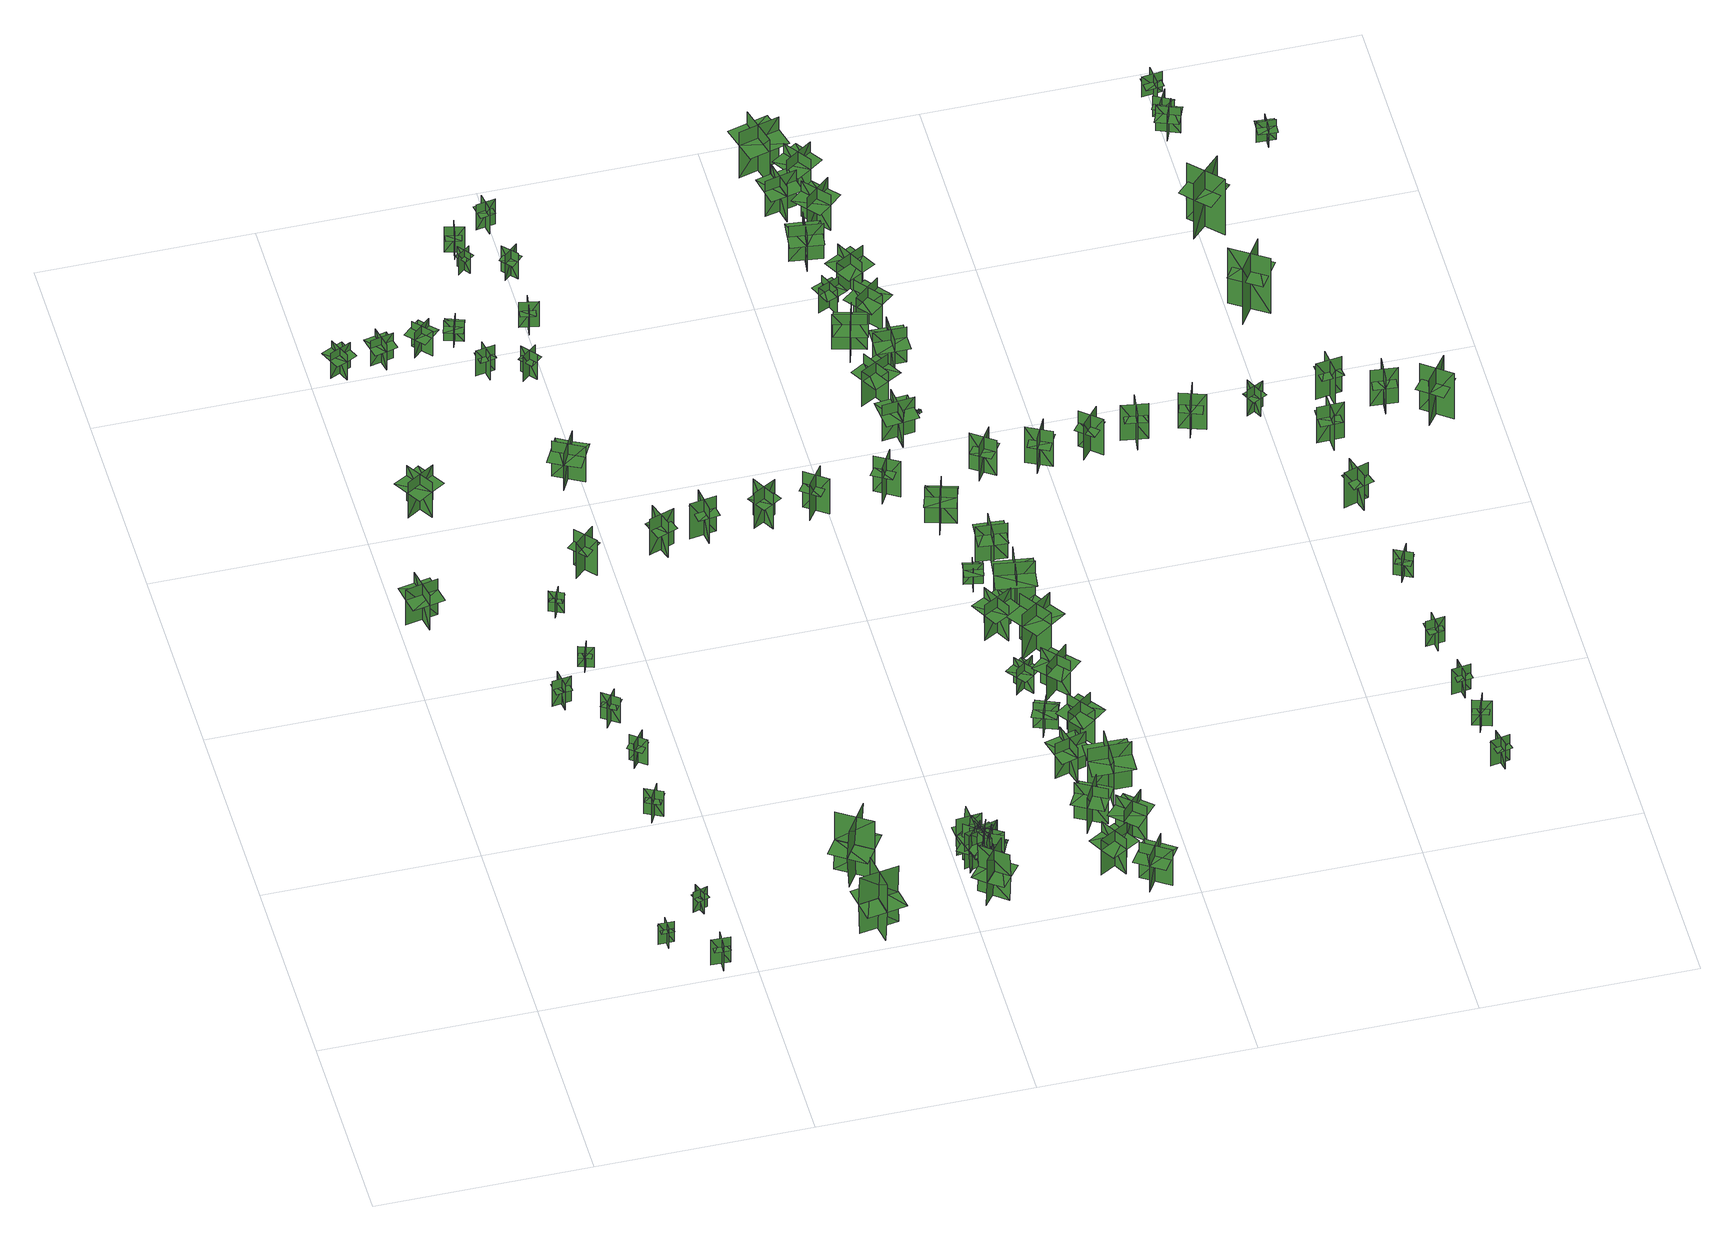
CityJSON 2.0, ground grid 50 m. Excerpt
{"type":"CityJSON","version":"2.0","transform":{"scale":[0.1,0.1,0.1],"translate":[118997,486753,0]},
"CityObjects":{
"tree1":{"type":"SolitaryVegetationObject","geometry":[{"type":"MultiSurface","lod":"1","boundaries":[[[0,1,2]],[[0,2,3]],[[4,5,6]],[[4,6,7]],[[8,9,10]],[[8,10,11]],[[8,11,12]],[[8,12,13]]]}]},
"tree2":{"type":"SolitaryVegetationObject","geometry":[{"type":"MultiSurface","lod":"1","boundaries":[[[14,15,16]],[[14,16,17]],[[18,19,20]],[[18,20,21]],[[22,23,24]],[[22,24,25]],[[22,25,26]],[[22,26,27]]]}]},
"tree3":{"type":"SolitaryVegetationObject","geometry":[{"type":"MultiSurface","lod":"1","boundaries":[[[28,29,30]],[[28,30,31]],[[32,33,34]],[[32,34,35]],[[36,37,38]],[[36,38,39]],[[36,39,40]],[[36,40,41]]]}]},
"tree4":{"type":"SolitaryVegetationObject","geometry":[{"type":"MultiSurface","lod":"1","boundaries":[[[42,43,44]],[[42,44,45]],[[46,47,48]],[[46,48,49]],[[50,51,52]],[[50,52,53]],[[50,53,54]],[[50,54,55]]]}]},
"tree5":{"type":"SolitaryVegetationObject","geometry":[{"type":"MultiSurface","lod":"1","boundaries":[[[56,57,58]],[[56,58,59]],[[60,61,62]],[[60,62,63]],[[64,65,66]],[[64,66,67]],[[64,67,68]],[[64,68,69]]]}]},
"tree6":{"type":"SolitaryVegetationObject","geometry":[{"type":"MultiSurface","lod":"1","boundaries":[[[70,71,72]],[[70,72,73]],[[74,75,76]],[[74,76,77]],[[78,79,80]],[[78,80,81]],[[78,81,82]],[[78,82,83]]]}]},
"tree7":{"type":"SolitaryVegetationObject","geometry":[{"type":"MultiSurface","lod":"1","boundaries":[[[84,85,86]],[[84,86,87]],[[88,89,90]],[[88,90,91]],[[92,93,94]],[[92,94,95]],[[92,95,96]],[[92,96,97]]]}]},
"tree8":{"type":"SolitaryVegetationObject","geometry":[{"type":"MultiSurface","lod":"1","boundaries":[[[98,99,100]],[[98,100,101]],[[102,103,104]],[[102,104,105]],[[106,107,108]],[[106,108,109]],[[106,109,110]],[[106,110,111]]]}]},
"tree9":{"type":"SolitaryVegetationObject","geometry":[{"type":"MultiSurface","lod":"1","boundaries":[[[112,113,114]],[[112,114,115]],[[116,117,118]],[[116,118,119]],[[120,121,122]],[[120,122,123]],[[120,123,124]],[[120,124,125]]]}]},
"tree10":{"type":"SolitaryVegetationObject","geometry":[{"type":"MultiSurface","lod":"1","boundaries":[[[126,127,128]],[[126,128,129]],[[130,131,132]],[[130,132,133]],[[134,135,136]],[[134,136,137]],[[134,137,138]],[[134,138,139]]]}]},
"tree11":{"type":"SolitaryVegetationObject","geometry":[{"type":"MultiSurface","lod":"1","boundaries":[[[140,141,142]],[[140,142,143]],[[144,145,146]],[[144,146,147]],[[148,149,150]],[[148,150,151]],[[148,151,152]],[[148,152,153]]]}]},
"tree12":{"type":"SolitaryVegetationObject","geometry":[{"type":"MultiSurface","lod":"1","boundaries":[[[154,155,156]],[[154,156,157]],[[158,159,160]],[[158,160,161]],[[162,163,164]],[[162,164,165]],[[162,165,166]],[[162,166,167]]]}]},
"tree13":{"type":"SolitaryVegetationObject","geometry":[{"type":"MultiSurface","lod":"1","boundaries":[[[168,169,170]],[[168,170,171]],[[172,173,174]],[[172,174,175]],[[176,177,178]],[[176,178,179]],[[176,179,180]],[[176,180,181]]]}]},
"tree14":{"type":"SolitaryVegetationObject","geometry":[{"type":"MultiSurface","lod":"1","boundaries":[[[182,183,184]],[[182,184,185]],[[186,187,188]],[[186,188,189]],[[190,191,187]],[[190,187,186]],[[192,193,183]],[[192,183,182]],[[182,183,194]],[[182,194,195]],[[182,196,197]],[[182,197,183]]]}]},
"tree15":{"type":"SolitaryVegetationObject","geometry":[{"type":"MultiSurface","lod":"1","boundaries":[[[198,199,200]],[[198,200,201]],[[202,203,204]],[[202,204,205]],[[206,207,208]],[[206,208,209]],[[206,209,210]],[[206,210,211]]]}]},
"tree16":{"type":"SolitaryVegetationObject","geometry":[{"type":"MultiSurface","lod":"1","boundaries":[[[212,213,214]],[[212,214,215]],[[216,217,218]],[[216,218,219]],[[220,221,217]],[[220,217,216]],[[222,223,213]],[[222,213,212]],[[212,213,224]],[[212,224,225]],[[212,226,227]],[[212,227,213]]]}]},
"tree17":{"type":"SolitaryVegetationObject","geometry":[{"type":"MultiSurface","lod":"1","boundaries":[[[228,229,230]],[[228,230,231]],[[232,233,234]],[[232,234,235]],[[236,237,238]],[[236,238,239]],[[236,239,240]],[[236,240,241]]]}]},
"tree18":{"type":"SolitaryVegetationObject","geometry":[{"type":"MultiSurface","lod":"1","boundaries":[[[242,243,244]],[[242,244,245]],[[246,247,248]],[[246,248,249]],[[250,251,252]],[[250,252,253]],[[250,253,254]],[[250,254,255]]]}]},
"tree19":{"type":"SolitaryVegetationObject","geometry":[{"type":"MultiSurface","lod":"1","boundaries":[[[256,257,258]],[[256,258,259]],[[260,261,262]],[[260,262,263]],[[264,265,266]],[[264,266,267]],[[264,267,268]],[[264,268,269]]]}]},
"tree20":{"type":"SolitaryVegetationObject","geometry":[{"type":"MultiSurface","lod":"1","boundaries":[[[270,271,272]],[[270,272,273]],[[274,275,276]],[[274,276,277]],[[278,279,280]],[[278,280,281]],[[278,281,282]],[[278,282,283]]]}]},
"tree21":{"type":"SolitaryVegetationObject","geometry":[{"type":"MultiSurface","lod":"1","boundaries":[[[284,285,286]],[[284,286,287]],[[288,289,290]],[[288,290,291]],[[292,293,294]],[[292,294,295]],[[292,295,296]],[[292,296,297]]]}]},
"tree22":{"type":"SolitaryVegetationObject","geometry":[{"type":"MultiSurface","lod":"1","boundaries":[[[298,299,300]],[[298,300,301]],[[302,303,304]],[[302,304,305]],[[306,307,308]],[[306,308,309]],[[306,309,310]],[[306,310,311]]]}]},
"tree23":{"type":"SolitaryVegetationObject","geometry":[{"type":"MultiSurface","lod":"1","boundaries":[[[312,313,314]],[[312,314,315]],[[316,317,318]],[[316,318,319]],[[320,321,317]],[[320,317,316]],[[322,323,313]],[[322,313,312]],[[312,313,324]],[[312,324,325]],[[312,326,327]],[[312,327,313]]]}]},
"tree24":{"type":"SolitaryVegetationObject","geometry":[{"type":"MultiSurface","lod":"1","boundaries":[[[328,329,330]],[[328,330,331]],[[332,333,334]],[[332,334,335]],[[336,337,338]],[[336,338,339]],[[336,339,340]],[[336,340,341]]]}]},
"tree25":{"type":"SolitaryVegetationObject","geometry":[{"type":"MultiSurface","lod":"1","boundaries":[[[342,343,344]],[[342,344,345]],[[346,347,348]],[[346,348,349]],[[350,351,347]],[[350,347,346]],[[352,353,343]],[[352,343,342]],[[342,343,354]],[[342,354,355]],[[342,356,357]],[[342,357,343]]]}]},
"tree26":{"type":"SolitaryVegetationObject","geometry":[{"type":"MultiSurface","lod":"1","boundaries":[[[358,359,360]],[[358,360,361]],[[362,363,364]],[[362,364,365]],[[366,367,368]],[[366,368,369]],[[366,369,370]],[[366,370,371]]]}]},
"tree27":{"type":"SolitaryVegetationObject","geometry":[{"type":"MultiSurface","lod":"1","boundaries":[[[372,373,374]],[[372,374,375]],[[376,377,378]],[[376,378,379]],[[380,381,377]],[[380,377,376]],[[382,383,373]],[[382,373,372]],[[372,373,384]],[[372,384,385]],[[372,386,387]],[[372,387,373]]]}]},
"tree28":{"type":"SolitaryVegetationObject","geometry":[{"type":"MultiSurface","lod":"1","boundaries":[[[388,389,390]],[[388,390,391]],[[392,393,394]],[[392,394,395]],[[396,397,393]],[[396,393,392]],[[398,399,389]],[[398,389,388]],[[388,389,400]],[[388,400,401]],[[388,402,403]],[[388,403,389]]]}]},
"tree29":{"type":"SolitaryVegetationObject","geometry":[{"type":"MultiSurface","lod":"1","boundaries":[[[404,405,406]],[[404,406,407]],[[408,409,410]],[[408,410,411]],[[412,413,414]],[[412,414,415]],[[412,413,416]],[[412,416,417]]]}]},
"tree30":{"type":"SolitaryVegetationObject","geometry":[{"type":"MultiSurface","lod":"1","boundaries":[[[418,419,420]],[[418,420,421]],[[422,423,424]],[[422,424,425]],[[426,427,423]],[[426,423,422]],[[428,429,419]],[[428,419,418]],[[418,419,430]],[[418,430,431]],[[418,432,433]],[[418,433,419]]]}]},
"tree31":{"type":"SolitaryVegetationObject","geometry":[{"type":"MultiSurface","lod":"1","boundaries":[[[434,435,436]],[[434,436,437]],[[438,439,440]],[[438,440,441]],[[442,443,444]],[[442,444,445]],[[442,445,446]],[[442,446,447]]]}]},
"tree32":{"type":"SolitaryVegetationObject","geometry":[{"type":"MultiSurface","lod":"1","boundaries":[[[448,449,450]],[[448,450,451]],[[452,453,454]],[[452,454,455]],[[456,457,453]],[[456,453,452]],[[458,459,449]],[[458,449,448]],[[448,449,460]],[[448,460,461]],[[448,462,463]],[[448,463,449]]]}]},
"tree33":{"type":"SolitaryVegetationObject","geometry":[{"type":"MultiSurface","lod":"1","boundaries":[[[464,465,466]],[[464,466,467]],[[468,469,470]],[[468,470,471]],[[472,473,469]],[[472,469,468]],[[474,475,465]],[[474,465,464]],[[464,465,476]],[[464,476,477]],[[464,478,479]],[[464,479,465]]]}]},
"tree34":{"type":"SolitaryVegetationObject","geometry":[{"type":"MultiSurface","lod":"1","boundaries":[[[480,481,482]],[[480,482,483]],[[484,485,486]],[[484,486,487]],[[488,489,485]],[[488,485,484]],[[490,491,481]],[[490,481,480]],[[480,481,492]],[[480,492,493]],[[480,494,495]],[[480,495,481]]]}]},
"tree35":{"type":"SolitaryVegetationObject","geometry":[{"type":"MultiSurface","lod":"1","boundaries":[[[496,497,498]],[[496,498,499]],[[500,501,502]],[[500,502,503]],[[504,505,506]],[[504,506,507]],[[504,507,508]],[[504,508,509]]]}]},
"tree36":{"type":"SolitaryVegetationObject","geometry":[{"type":"MultiSurface","lod":"1","boundaries":[[[510,511,512]],[[510,512,513]],[[514,515,516]],[[514,516,517]],[[518,519,515]],[[518,515,514]],[[520,521,511]],[[520,511,510]],[[510,511,522]],[[510,522,523]],[[510,524,525]],[[510,525,511]]]}]},
"tree37":{"type":"SolitaryVegetationObject","geometry":[{"type":"MultiSurface","lod":"1","boundaries":[[[526,527,528]],[[526,528,529]],[[530,531,532]],[[530,532,533]],[[534,535,536]],[[534,536,537]],[[534,537,538]],[[534,538,539]]]}]},
"tree38":{"type":"SolitaryVegetationObject","geometry":[{"type":"MultiSurface","lod":"1","boundaries":[[[540,541,542]],[[540,542,543]],[[544,545,546]],[[544,546,547]],[[548,549,550]],[[548,550,551]],[[548,551,552]],[[548,552,553]]]}]},
"tree39":{"type":"SolitaryVegetationObject","geometry":[{"type":"MultiSurface","lod":"1","boundaries":[[[554,555,556]],[[554,556,557]],[[558,559,560]],[[558,560,561]],[[562,563,564]],[[562,564,565]],[[562,565,566]],[[562,566,567]]]}]},
"tree40":{"type":"SolitaryVegetationObject","geometry":[{"type":"MultiSurface","lod":"1","boundaries":[[[568,569,570]],[[568,570,571]],[[572,573,574]],[[572,574,575]],[[576,577,578]],[[576,578,579]],[[576,579,580]],[[576,580,581]]]}]},
"tree41":{"type":"SolitaryVegetationObject","geometry":[{"type":"MultiSurface","lod":"1","boundaries":[[[582,583,584]],[[582,584,585]],[[586,587,588]],[[586,588,589]],[[590,591,592]],[[590,592,593]],[[590,593,594]],[[590,594,595]]]}]},
"tree42":{"type":"SolitaryVegetationObject","geometry":[{"type":"MultiSurface","lod":"1","boundaries":[[[596,597,598]],[[596,598,599]],[[600,601,602]],[[600,602,603]],[[604,605,606]],[[604,606,607]],[[604,607,608]],[[604,608,609]]]}]},
"tree43":{"type":"SolitaryVegetationObject","geometry":[{"type":"MultiSurface","lod":"1","boundaries":[[[610,611,612]],[[610,612,613]],[[614,615,616]],[[614,616,617]],[[618,619,620]],[[618,620,621]],[[618,621,622]],[[618,622,623]]]}]},
"tree44":{"type":"SolitaryVegetationObject","geometry":[{"type":"MultiSurface","lod":"1","boundaries":[[[624,625,626]],[[624,626,627]],[[628,629,630]],[[628,630,631]],[[632,633,634]],[[632,634,635]],[[632,635,636]],[[632,636,637]]]}]},
"tree45":{"type":"SolitaryVegetationObject","geometry":[{"type":"MultiSurface","lod":"1","boundaries":[[[638,639,640]],[[638,640,641]],[[642,643,644]],[[642,644,645]],[[646,647,648]],[[646,648,649]],[[646,649,650]],[[646,650,651]]]}]},
"tree46":{"type":"SolitaryVegetationObject","geometry":[{"type":"MultiSurface","lod":"1","boundaries":[[[652,653,654]],[[652,654,655]],[[656,657,658]],[[656,658,659]],[[660,661,662]],[[660,662,663]],[[660,663,664]],[[660,664,665]]]}]},
"tree47":{"type":"SolitaryVegetationObject","geometry":[{"type":"MultiSurface","lod":"1","boundaries":[[[666,667,668]],[[666,668,669]],[[670,671,672]],[[670,672,673]],[[674,675,676]],[[674,676,677]],[[674,677,678]],[[674,678,679]]]}]},
"tree48":{"type":"SolitaryVegetationObject","geometry":[{"type":"MultiSurface","lod":"1","boundaries":[[[680,681,682]],[[680,682,683]],[[684,685,686]],[[684,686,687]],[[688,689,690]],[[688,690,691]],[[688,691,692]],[[688,692,693]]]}]},
"tree49":{"type":"SolitaryVegetationObject","geometry":[{"type":"MultiSurface","lod":"1","boundaries":[[[694,695,696]],[[694,696,697]],[[698,699,700]],[[698,700,701]],[[702,703,704]],[[702,704,705]],[[702,705,706]],[[702,706,707]]]}]},
"tree50":{"type":"SolitaryVegetationObject","geometry":[{"type":"MultiSurface","lod":"1","boundaries":[[[708,709,710]],[[708,710,711]],[[712,713,714]],[[712,714,715]],[[716,717,718]],[[716,718,719]],[[716,719,720]],[[716,720,721]]]}]},
"tree51":{"type":"SolitaryVegetationObject","geometry":[{"type":"MultiSurface","lod":"1","boundaries":[[[722,723,724]],[[722,724,725]],[[726,727,728]],[[726,728,729]],[[730,731,732]],[[730,732,733]],[[730,733,734]],[[730,734,735]]]}]},
"tree52":{"type":"SolitaryVegetationObject","geometry":[{"type":"MultiSurface","lod":"1","boundaries":[[[736,737,738]],[[736,738,739]],[[740,741,742]],[[740,742,743]],[[744,745,746]],[[744,746,747]],[[744,747,748]],[[744,748,749]]]}]},
"tree53":{"type":"SolitaryVegetationObject","geometry":[{"type":"MultiSurface","lod":"1","boundaries":[[[750,751,752]],[[750,752,753]],[[754,755,756]],[[754,756,757]],[[758,759,760]],[[758,760,761]],[[758,761,762]],[[758,762,763]]]}]},
"tree54":{"type":"SolitaryVegetationObject","geometry":[{"type":"MultiSurface","lod":"1","boundaries":[[[764,765,766]],[[764,766,767]],[[768,769,770]],[[768,770,771]],[[772,773,774]],[[772,774,775]],[[772,775,776]],[[772,776,777]]]}]},
"tree55":{"type":"SolitaryVegetationObject","geometry":[{"type":"MultiSurface","lod":"1","boundaries":[[[778,779,780]],[[778,780,781]],[[782,783,784]],[[782,784,785]],[[786,787,788]],[[786,788,789]],[[786,789,790]],[[786,790,791]]]}]},
"tree56":{"type":"SolitaryVegetationObject","geometry":[{"type":"MultiSurface","lod":"1","boundaries":[[[792,793,794]],[[792,794,795]],[[796,797,798]],[[796,798,799]],[[800,801,802]],[[800,802,803]],[[800,803,804]],[[800,804,805]]]}]},
"tree57":{"type":"SolitaryVegetationObject","geometry":[{"type":"MultiSurface","lod":"1","boundaries":[[[806,807,808]],[[806,808,809]],[[810,811,812]],[[810,812,813]],[[814,815,816]],[[814,816,817]],[[814,817,818]],[[814,818,819]]]}]},
"tree58":{"type":"SolitaryVegetationObject","geometry":[{"type":"MultiSurface","lod":"1","boundaries":[[[820,821,822]],[[820,822,823]],[[824,825,826]],[[824,826,827]],[[828,829,830]],[[828,830,831]],[[828,831,832]],[[828,832,833]]]}]},
"tree59":{"type":"SolitaryVegetationObject","geometry":[{"type":"MultiSurface","lod":"1","boundaries":[[[834,835,836]],[[834,836,837]],[[838,839,840]],[[838,840,841]],[[842,843,844]],[[842,844,845]],[[842,845,846]],[[842,846,847]]]}]},
"tree60":{"type":"SolitaryVegetationObject","geometry":[{"type":"MultiSurface","lod":"1","boundaries":[[[848,849,850]],[[848,850,851]],[[852,853,854]],[[852,854,855]],[[856,857,858]],[[856,858,859]],[[856,859,860]],[[856,860,861]]]}]},
"tree61":{"type":"SolitaryVegetationObject","geometry":[{"type":"MultiSurface","lod":"1","boundaries":[[[862,863,864]],[[862,864,865]],[[866,867,868]],[[866,868,869]],[[870,871,872]],[[870,872,873]],[[870,873,874]],[[870,874,875]]]}]},
"tree62":{"type":"SolitaryVegetationObject","geometry":[{"type":"MultiSurface","lod":"1","boundaries":[[[876,877,878]],[[876,878,879]],[[880,881,882]],[[880,882,883]],[[884,885,886]],[[884,886,887]],[[884,887,888]],[[884,888,889]]]}]},
"tree63":{"type":"SolitaryVegetationObject","geometry":[{"type":"MultiSurface","lod":"1","boundaries":[[[890,891,892]],[[890,892,893]],[[894,895,896]],[[894,896,897]],[[898,899,900]],[[898,900,901]],[[898,901,902]],[[898,902,903]]]}]},
"tree64":{"type":"SolitaryVegetationObject","geometry":[{"type":"MultiSurface","lod":"1","boundaries":[[[904,905,906]],[[904,906,907]],[[908,909,910]],[[908,910,911]],[[912,913,914]],[[912,914,915]],[[912,915,916]],[[912,916,917]]]}]},
"tree65":{"type":"SolitaryVegetationObject","geometry":[{"type":"MultiSurface","lod":"1","boundaries":[[[918,919,920]],[[918,920,921]],[[922,923,924]],[[922,924,925]],[[926,927,928]],[[926,928,929]],[[926,929,930]],[[926,930,931]]]}]},
"tree66":{"type":"SolitaryVegetationObject","geometry":[{"type":"MultiSurface","lod":"1","boundaries":[[[932,933,934]],[[932,934,935]],[[936,937,938]],[[936,938,939]],[[940,941,942]],[[940,942,943]],[[940,943,944]],[[940,944,945]]]}]},
"tree67":{"type":"SolitaryVegetationObject","geometry":[{"type":"MultiSurface","lod":"1","boundaries":[[[946,947,948]],[[946,948,949]],[[950,951,952]],[[950,952,953]],[[954,955,956]],[[954,956,957]],[[954,957,958]],[[954,958,959]]]}]},
"tree68":{"type":"SolitaryVegetationObject","geometry":[{"type":"MultiSurface","lod":"1","boundaries":[[[960,961,962]],[[960,962,963]],[[964,965,966]],[[964,966,967]],[[968,969,970]],[[968,970,971]],[[968,971,972]],[[968,972,973]]]}]},
"tree69":{"type":"SolitaryVegetationObject","geometry":[{"type":"MultiSurface","lod":"1","boundaries":[[[974,975,976]],[[974,976,977]],[[978,979,980]],[[978,980,981]],[[982,983,984]],[[982,984,985]],[[982,985,986]],[[982,986,987]]]}]},
"tree70":{"type":"SolitaryVegetationObject","geometry":[{"type":"MultiSurface","lod":"1","boundaries":[[[988,989,990]],[[988,990,991]],[[992,993,994]],[[992,994,995]],[[996,997,998]],[[996,998,999]],[[996,999,1000]],[[996,1000,1001]]]}]},
"tree71":{"type":"SolitaryVegetationObject","geometry":[{"type":"MultiSurface","lod":"1","boundaries":[[[1002,1003,1004]],[[1002,1004,1005]],[[1006,1007,1008]],[[1006,1008,1009]],[[1010,1011,1012]],[[1010,1012,1013]],[[1010,1013,1014]],[[1010,1014,1015]]]}]},
"tree72":{"type":"SolitaryVegetationObject","geometry":[{"type":"MultiSurface","lod":"1","boundaries":[[[1016,1017,1018]],[[1016,1018,1019]],[[1020,1021,1022]],[[1020,1022,1023]],[[1024,1025,1026]],[[1024,1026,1027]],[[1024,1027,1028]],[[1024,1028,1029]]]}]},
"tree73":{"type":"SolitaryVegetationObject","geometry":[{"type":"MultiSurface","lod":"1","boundaries":[[[1030,1031,1032]],[[1030,1032,1033]],[[1034,1035,1036]],[[1034,1036,1037]],[[1038,1039,1040]],[[1038,1040,1041]],[[1038,1041,1042]],[[1038,1042,1043]]]}]},
"tree74":{"type":"SolitaryVegetationObject","geometry":[{"type":"MultiSurface","lod":"1","boundaries":[[[1044,1045,1046]],[[1044,1046,1047]],[[1048,1049,1050]],[[1048,1050,1051]],[[1052,1053,1054]],[[1052,1054,1055]],[[1052,1055,1056]],[[1052,1056,1057]]]}]},
"tree75":{"type":"SolitaryVegetationObject","geometry":[{"type":"MultiSurface","lod":"1","boundaries":[[[1058,1059,1060]],[[1058,1060,1061]],[[1062,1063,1064]],[[1062,1064,1065]],[[1066,1067,1068]],[[1066,1068,1069]],[[1066,1069,1070]],[[1066,1070,1071]]]}]},
"tree76":{"type":"SolitaryVegetationObject","geometry":[{"type":"MultiSurface","lod":"1","boundaries":[[[1072,1073,1074]],[[1072,1074,1075]],[[1076,1077,1078]],[[1076,1078,1079]],[[1080,1081,1082]],[[1080,1082,1083]],[[1080,1083,1084]],[[1080,1084,1085]]]}]},
"tree77":{"type":"SolitaryVegetationObject","geometry":[{"type":"MultiSurface","lod":"1","boundaries":[[[1086,1087,1088]],[[1086,1088,1089]],[[1090,1091,1092]],[[1090,1092,1093]],[[1094,1095,1096]],[[1094,1096,1097]],[[1094,1097,1098]],[[1094,1098,1099]]]}]},
"tree78":{"type":"SolitaryVegetationObject","geometry":[{"type":"MultiSurface","lod":"1","boundaries":[[[1100,1101,1102]],[[1100,1102,1103]],[[1104,1105,1106]],[[1104,1106,1107]],[[1108,1109,1110]],[[1108,1110,1111]],[[1108,1111,1112]],[[1108,1112,1113]]]}]},
"tree79":{"type":"SolitaryVegetationObject","geometry":[{"type":"MultiSurface","lod":"1","boundaries":[[[1114,1115,1116]],[[1114,1116,1117]],[[1118,1119,1120]],[[1118,1120,1121]],[[1122,1123,1124]],[[1122,1124,1125]],[[1122,1125,1126]],[[1122,1126,1127]]]}]},
"tree80":{"type":"SolitaryVegetationObject","geometry":[{"type":"MultiSurface","lod":"1","boundaries":[[[1128,1129,1130]],[[1128,1130,1131]],[[1132,1133,1134]],[[1132,1134,1135]],[[1136,1137,1138]],[[1136,1138,1139]],[[1136,1139,1140]],[[1136,1140,1141]]]}]},
"tree81":{"type":"SolitaryVegetationObject","geometry":[{"type":"MultiSurface","lod":"1","boundaries":[[[1142,1143,1144]],[[1142,1144,1145]],[[1146,1147,1148]],[[1146,1148,1149]],[[1150,1151,1152]],[[1150,1152,1153]],[[1150,1153,1154]],[[1150,1154,1155]]]}]},
"tree82":{"type":"SolitaryVegetationObject","geometry":[{"type":"MultiSurface","lod":"1","boundaries":[[[1156,1157,1158]],[[1156,1158,1159]],[[1160,1161,1162]],[[1160,1162,1163]],[[1164,1165,1166]],[[1164,1166,1167]],[[1164,1167,1168]],[[1164,1168,1169]]]}]},
"tree83":{"type":"SolitaryVegetationObject","geometry":[{"type":"MultiSurface","lod":"1","boundaries":[[[1170,1171,1172]],[[1170,1172,1173]],[[1174,1175,1176]],[[1174,1176,1177]],[[1178,1179,1180]],[[1178,1180,1181]],[[1178,1181,1182]],[[1178,1182,1183]]]}]},
"tree84":{"type":"SolitaryVegetationObject","geometry":[{"type":"MultiSurface","lod":"1","boundaries":[[[1184,1185,1186]],[[1184,1186,1187]],[[1188,1189,1190]],[[1188,1190,1191]],[[1192,1193,1194]],[[1192,1194,1195]],[[1192,1195,1196]],[[1192,1196,1197]]]}]},
"tree85":{"type":"SolitaryVegetationObject","geometry":[{"type":"MultiSurface","lod":"1","boundaries":[[[1198,1199,1200]],[[1198,1200,1201]],[[1202,1203,1204]],[[1202,1204,1205]],[[1206,1207,1208]],[[1206,1208,1209]],[[1206,1209,1210]],[[1206,1210,1211]]]}]},
"tree86":{"type":"SolitaryVegetationObject","geometry":[{"type":"MultiSurface","lod":"1","boundaries":[[[1212,1213,1214]],[[1212,1214,1215]],[[1216,1217,1218]],[[1216,1218,1219]],[[1220,1221,1222]],[[1220,1222,1223]],[[1220,1223,1224]],[[1220,1224,1225]]]}]},
"tree87":{"type":"SolitaryVegetationObject","geometry":[{"type":"MultiSurface","lod":"1","boundaries":[[[1226,1227,1228]],[[1226,1228,1229]],[[1230,1231,1232]],[[1230,1232,1233]],[[1234,1235,1236]],[[1234,1236,1237]],[[1234,1237,1238]],[[1234,1238,1239]]]}]},
"tree88":{"type":"SolitaryVegetationObject","geometry":[{"type":"MultiSurface","lod":"1","boundaries":[[[1240,1241,1242]],[[1240,1242,1243]],[[1244,1245,1246]],[[1244,1246,1247]],[[1248,1249,1250]],[[1248,1250,1251]],[[1248,1251,1252]],[[1248,1252,1253]]]}]},
"tree89":{"type":"SolitaryVegetationObject","geometry":[{"type":"MultiSurface","lod":"1","boundaries":[[[1254,1255,1256]],[[1254,1256,1257]],[[1258,1259,1260]],[[1258,1260,1261]],[[1262,1263,1264]],[[1262,1264,1265]],[[1262,1266,1267]],[[1262,1267,1263]]]}]},
"tree90":{"type":"SolitaryVegetationObject","geometry":[{"type":"MultiSurface","lod":"1","boundaries":[[[1268,1269,1270]],[[1268,1270,1271]],[[1272,1273,1274]],[[1272,1274,1275]],[[1276,1277,1278]],[[1276,1278,1279]],[[1276,1280,1281]],[[1276,1281,1277]]]}]},
"tree91":{"type":"SolitaryVegetationObject","geometry":[{"type":"MultiSurface","lod":"1","boundaries":[[[1282,1283,1284]],[[1282,1284,1285]],[[1286,1287,1288]],[[1286,1288,1289]],[[1290,1291,1292]],[[1290,1292,1293]],[[1290,1293,1294]],[[1290,1294,1295]]]}]},
"tree92":{"type":"SolitaryVegetationObject","geometry":[{"type":"MultiSurface","lod":"1","boundaries":[[[1296,1297,1298]],[[1296,1298,1299]],[[1300,1301,1302]],[[1300,1302,1303]],[[1304,1305,1306]],[[1304,1306,1307]],[[1304,1307,1308]],[[1304,1308,1309]]]}]}
},
"vertices":[
[341,127,11],[305,127,11],[305,127,73],[341,127,73],[324,144,11],[324,144,73],[324,108,73],[324,108,11],[324,143,53],[308,143,53],[309,114,53],[324,114,53],[339,114,53],[339,143,53],
[63,1205,5],[48,1281,5],[48,1281,113],[63,1205,113],[92,1248,5],[16,1233,5],[16,1233,113],[92,1248,113],[92,1248,82],[84,1286,82],[9,1271,82],[16,1233,82],[24,1195,82],[100,1210,82],
[445,33,12],[400,35,12],[400,35,89],[445,33,89],[425,55,12],[425,55,89],[423,10,89],[423,10,12],[424,53,64],[406,54,64],[404,18,64],[423,17,64],[442,17,64],[443,53,64],
[403,201,14],[437,212,14],[437,212,76],[403,201,76],[425,190,14],[425,190,76],[413,224,76],[413,224,14],[424,192,56],[439,196,56],[429,224,56],[415,219,56],[401,214,56],[410,187,56],
[415,511,9],[375,531,9],[375,531,86],[415,511,86],[406,539,9],[406,539,86],[385,499,86],[385,499,9],[405,538,61],[388,546,61],[372,514,61],[388,505,61],[405,497,61],[422,529,61],
[264,905,8],[308,911,8],[308,911,85],[264,905,85],[288,887,8],[288,887,85],[282,932,85],[282,932,8],[287,889,60],[306,891,60],[301,927,60],[283,925,60],[264,922,60],[269,886,60],
[102,1548,12],[168,1589,12],[168,1589,120],[102,1548,120],[153,1536,12],[112,1601,12],[112,1601,120],[153,1536,120],[153,1536,90],[186,1556,90],[144,1622,90],[112,1601,90],[79,1581,90],[120,1515,90],
[385,701,10],[421,674,10],[421,674,88],[385,701,88],[389,671,10],[389,671,88],[416,707,88],[416,707,10],[390,673,63],[405,661,63],[427,690,63],[412,702,63],[397,713,63],[375,684,63],
[394,814,12],[357,840,12],[357,840,90],[394,814,90],[388,844,12],[388,844,90],[363,807,90],[363,807,12],[388,842,65],[372,853,65],[351,823,65],[367,813,65],[383,802,65],[403,832,65],
[348,1008,12],[382,996,12],[382,996,74],[348,1008,74],[358,986,12],[358,986,74],[370,1020,74],[370,1020,12],[358,988,54],[373,982,54],[383,1010,54],[368,1015,54],[354,1020,54],[344,993,54],
[46,2015,8],[96,2037,8],[96,2037,85],[46,2015,85],[80,2001,8],[58,2052,8],[58,2052,85],[80,2001,85],[80,2001,64],[105,2013,64],[83,2063,64],[58,2052,64],[32,2040,64],[55,1990,64],
[361,1179,9],[328,1194,9],[328,1194,71],[361,1179,71],[353,1202,9],[353,1202,71],[338,1169,71],[338,1169,9],[352,1200,51],[338,1206,51],[326,1180,51],[340,1174,51],[354,1168,51],[366,1194,51],
[140,2030,8],[194,2042,8],[194,2042,85],[140,2030,85],[171,2010,8],[159,2064,8],[159,2064,85],[171,2010,85],[171,2010,64],[198,2016,64],[186,2070,64],[159,2064,64],[132,2058,64],[144,2004,64],
[779,111,93],[795,19,93],[843,28,93],[826,120,93],[832,75,93],[740,59,93],[741,54,178],[833,70,178],[833,70,7],[741,54,7],[775,111,7],[791,19,7],[795,19,178],[779,111,178],[732,103,93],[748,11,93],
[460,1320,8],[413,1278,8],[413,1278,116],[460,1320,116],[418,1322,8],[418,1322,116],[460,1275,116],[460,1275,8],[420,1321,81],[400,1303,81],[434,1265,81],[453,1283,81],[473,1301,81],[439,1338,81],
[739,267,93],[817,216,93],[843,256,93],[765,307,93],[802,281,93],[751,203,93],[755,200,178],[806,278,178],[806,278,7],[755,200,7],[736,263,7],[815,212,7],[817,216,178],[739,267,178],[713,227,93],[791,176,93],
[242,2066,10],[279,2025,10],[279,2025,86],[242,2066,86],[240,2029,10],[281,2066,10],[281,2066,86],[240,2029,86],[240,2029,65],[258,2009,65],[299,2046,65],[281,2066,65],[262,2087,65],[221,2050,65],
[439,1598,11],[507,1561,11],[507,1561,119],[439,1598,119],[454,1548,11],[490,1616,11],[490,1616,119],[454,1548,119],[454,1548,88],[488,1530,88],[525,1598,88],[490,1616,88],[456,1635,88],[420,1566,88],
[331,2040,9],[345,2082,9],[345,2082,71],[331,2040,71],[357,2053,9],[315,2067,9],[315,2067,71],[357,2053,71],[357,2053,54],[364,2074,54],[322,2088,54],[315,2067,54],[308,2046,54],[350,2032,54],
[399,1946,13],[354,1938,13],[354,1938,90],[399,1946,90],[374,1963,13],[374,1963,90],[382,1919,90],[382,1919,13],[374,1962,65],[356,1958,65],[362,1923,65],[381,1926,65],[399,1930,65],[393,1965,65],
[587,1311,7],[647,1332,7],[647,1332,115],[587,1311,115],[625,1293,7],[625,1293,115],[604,1352,115],[604,1352,7],[625,1295,80],[649,1304,80],[632,1352,80],[607,1343,80],[583,1334,80],[600,1286,80],
[483,1898,10],[454,1932,10],[454,1932,87],[483,1898,87],[486,1927,10],[486,1927,87],[451,1899,87],[451,1899,10],[485,1926,62],[472,1941,62],[445,1918,62],[457,1903,62],[469,1889,62],[497,1912,62],
[1081,133,73],[1034,73,73],[1066,49,74],[1113,109,74],[1089,81,73],[1029,128,73],[1026,124,143],[1086,77,143],[1086,77,3],[1026,124,3],[1079,135,3],[1032,75,3],[1034,73,143],[1081,133,143],[1051,157,74],[1004,97,74],
[422,2252,12],[400,2281,12],[400,2281,73],[422,2252,73],[425,2276,12],[425,2276,73],[396,2254,73],[396,2254,12],[424,2275,54],[415,2287,54],[392,2270,54],[401,2258,54],[410,2246,54],[433,2263,54],
[1021,181,59],[1058,227,59],[1034,247,59],[997,200,59],[1016,222,59],[1062,185,59],[1064,187,113],[1018,225,113],[1018,225,4],[1064,187,4],[1023,180,4],[1060,226,4],[1058,227,113],[1021,181,113],[1044,162,59],[1082,208,59],
[408,2346,12],[399,2302,12],[399,2302,89],[408,2346,89],[383,2330,12],[383,2330,89],[427,2320,89],[427,2320,12],[384,2329,64],[381,2311,64],[416,2303,64],[420,2322,64],[424,2340,64],[388,2348,64],
[1008,243,59],[1067,249,59],[1064,280,59],[1005,274,59],[1033,276,59],[1039,217,59],[1043,217,113],[1037,276,113],[1037,276,4],[1043,217,4],[1008,241,4],[1067,247,4],[1067,249,113],[1008,243,113],[1011,213,59],[1070,219,59],
[1044,227,59],[1061,169,59],[1091,178,60],[1074,235,60],[1081,207,59],[1024,191,59],[1025,187,114],[1082,204,114],[1082,204,5],[1025,187,5],[1042,226,5],[1059,169,5],[1061,169,114],[1044,227,114],[1016,218,60],[1032,161,60],
[1094,219,4],[1015,195,4],[1015,195,113],[1094,219,113],[1044,245,4],[1068,166,4],[1068,166,113],[1044,245,113],[1093,221,77],[1014,197,77],[1026,158,77],[1105,182,77],[1005,229,77],[1083,253,77],
[1029,208,60],[1086,189,60],[1096,218,60],[1039,237,60],[1066,227,60],[1047,170,60],[1050,169,114],[1069,225,114],[1069,225,5],[1050,169,5],[1029,206,5],[1085,186,5],[1086,189,114],[1029,208,114],[1020,179,60],[1076,160,60],
[723,1314,6],[713,1376,6],[713,1376,114],[723,1314,114],[747,1348,6],[747,1348,114],[685,1338,114],[685,1338,6],[745,1348,79],[741,1374,79],[691,1366,79],[695,1340,79],[699,1314,79],[749,1321,79],
[1043,187,45],[1085,195,45],[1081,216,45],[1039,209,45],[1059,212,45],[1067,170,45],[1069,170,84],[1062,212,84],[1062,212,6],[1069,170,6],[1043,185,6],[1085,193,6],[1085,195,84],[1043,187,84],[1047,166,45],[1089,173,45],
[1096,167,60],[1042,192,60],[1029,164,61],[1083,139,61],[1058,152,60],[1083,206,60],[1079,208,115],[1054,154,115],[1054,154,6],[1079,208,6],[1097,169,6],[1043,194,6],[1042,192,115],[1096,167,115],[1109,194,61],[1055,219,61],
[1078,150,46],[1067,190,46],[1045,184,46],[1057,144,46],[1052,163,46],[1093,175,46],[1092,177,85],[1051,166,85],[1051,166,7],[1092,177,7],[1080,150,7],[1068,191,7],[1067,190,85],[1078,150,85],[1099,155,46],[1087,196,46],
[508,2083,8],[500,2038,8],[500,2038,85],[508,2083,85],[484,2066,8],[484,2066,85],[528,2058,85],[528,2058,8],[485,2065,60],[482,2047,60],[517,2040,60],[521,2059,60],[524,2077,60],[489,2084,60],
[1049,209,60],[1099,177,60],[1115,203,61],[1065,235,61],[1089,219,60],[1057,169,60],[1060,167,115],[1092,217,115],[1092,217,6],[1060,167,6],[1047,207,6],[1097,175,6],[1099,177,115],[1049,209,115],[1032,184,61],[1083,152,61],
[491,2214,9],[524,2244,9],[524,2244,86],[491,2214,86],[520,2213,9],[520,2213,86],[490,2246,86],[490,2246,9],[519,2214,61],[533,2227,61],[509,2253,61],[495,2241,61],[481,2228,61],[505,2201,61],
[486,2407,10],[494,2362,10],[494,2362,87],[486,2407,87],[469,2382,10],[469,2382,87],[513,2390,87],[513,2390,10],[471,2382,62],[474,2363,62],[510,2370,62],[506,2389,62],[503,2407,62],[467,2401,62],
[830,1335,5],[884,1367,5],[884,1367,113],[830,1335,113],[870,1324,5],[870,1324,113],[839,1379,113],[839,1379,5],[869,1326,78],[892,1340,78],[867,1384,78],[844,1370,78],[821,1357,78],[846,1313,78],
[1354,94,3],[1315,161,3],[1315,161,110],[1354,94,110],[1367,144,3],[1300,105,3],[1300,105,110],[1367,144,110],[1367,144,80],[1348,177,80],[1281,138,80],[1300,105,80],[1320,72,80],[1387,111,80],
[991,1382,5],[954,1330,5],[954,1330,114],[991,1382,114],[949,1375,5],[949,1375,114],[1001,1338,114],[1001,1338,5],[951,1373,79],[936,1352,79],[977,1322,79],[992,1344,79],[1008,1365,79],[967,1395,79],
[1353,251,7],[1285,288,7],[1285,288,115],[1353,251,115],[1339,301,7],[1301,233,7],[1301,233,115],[1339,301,115],[1339,301,85],[1305,319,85],[1267,252,85],[1301,233,85],[1335,214,85],[1373,282,85],
[1378,73,7],[1442,31,7],[1442,31,115],[1378,73,115],[1388,23,7],[1430,88,7],[1430,88,115],[1388,23,115],[1388,23,85],[1420,2,85],[1463,66,85],[1430,88,85],[1398,109,85],[1356,44,85],
[1275,416,7],[1349,437,7],[1349,437,114],[1275,416,114],[1320,391,7],[1298,465,7],[1298,465,114],[1320,391,114],[1320,391,84],[1357,401,84],[1336,476,84],[1298,465,84],[1261,455,84],[1282,380,84],
[1370,175,8],[1421,232,8],[1421,232,115],[1370,175,115],[1421,177,8],[1364,229,8],[1364,229,115],[1421,177,115],[1421,177,85],[1447,206,85],[1389,258,85],[1364,229,85],[1338,200,85],[1395,148,85],
[1302,599,6],[1282,548,6],[1282,548,83],[1302,599,83],[1268,584,6],[1320,564,6],[1320,564,83],[1268,584,83],[1268,584,62],[1258,559,62],[1310,539,62],[1320,564,62],[1330,590,62],[1278,610,62],
[1380,397,8],[1377,298,8],[1377,298,146],[1380,397,146],[1332,352,8],[1431,350,8],[1431,350,146],[1332,352,146],[1332,352,108],[1330,302,108],[1430,300,108],[1431,350,108],[1432,399,108],[1333,402,108],
[1258,690,7],[1302,724,7],[1302,724,84],[1258,690,84],[1295,685,7],[1261,729,7],[1261,729,84],[1295,685,84],[1295,685,62],[1317,702,62],[1283,746,62],[1261,729,62],[1239,712,62],[1273,668,62],
[1389,551,8],[1327,505,8],[1327,505,115],[1389,551,115],[1339,559,8],[1385,496,8],[1385,496,115],[1339,559,115],[1339,559,85],[1307,536,85],[1353,473,85],[1385,496,85],[1416,519,85],[1370,582,85],
[1233,874,4],[1301,912,4],[1301,912,112],[1233,874,112],[1283,860,4],[1245,928,4],[1245,928,112],[1283,860,112],[1283,860,82],[1317,878,82],[1279,946,82],[1245,928,82],[1212,909,82],[1249,841,82],
[1151,1396,3],[1120,1342,3],[1120,1342,112],[1151,1396,112],[1111,1386,3],[1111,1386,112],[1165,1354,112],[1165,1354,3],[1113,1385,77],[1099,1362,77],[1143,1336,77],[1157,1359,77],[1170,1382,77],[1126,1407,77],
[1371,657,7],[1319,714,7],[1319,714,115],[1371,657,115],[1374,709,7],[1317,656,7],[1317,656,115],[1374,709,115],[1374,709,85],[1348,737,85],[1291,685,85],[1317,656,85],[1343,628,85],[1400,680,85],
[1254,1070,5],[1246,1026,5],[1246,1026,67],[1254,1070,67],[1230,1053,5],[1273,1046,5],[1273,1046,67],[1230,1053,67],[1230,1053,50],[1226,1031,50],[1269,1024,50],[1273,1046,50],[1277,1067,50],[1233,1075,50],
[1308,858,7],[1360,782,7],[1360,782,146],[1308,858,146],[1296,792,7],[1372,844,7],[1372,844,146],[1296,792,146],[1296,792,110],[1321,755,110],[1397,807,110],[1372,844,110],[1347,880,110],[1271,829,110],
[1219,1217,4],[1240,1286,4],[1240,1286,113],[1219,1217,113],[1265,1242,4],[1196,1263,4],[1196,1263,113],[1265,1242,113],[1265,1242,84],[1275,1275,84],[1206,1296,84],[1196,1263,84],[1186,1230,84],[1255,1209,84],
[1329,1003,6],[1315,912,6],[1315,912,145],[1329,1003,145],[1275,962,6],[1366,949,6],[1366,949,145],[1275,962,145],[1275,962,109],[1268,918,109],[1360,905,109],[1366,949,109],[1373,993,109],[1281,1006,109],
[1344,1106,8],[1272,1112,8],[1272,1112,116],[1344,1106,116],[1309,1146,8],[1304,1074,8],[1304,1074,116],[1309,1146,116],[1309,1146,88],[1275,1148,88],[1270,1077,88],[1304,1074,88],[1338,1072,88],[1344,1143,88],
[1169,1533,3],[1245,1542,3],[1245,1542,111],[1169,1533,111],[1209,1501,3],[1200,1578,3],[1200,1578,111],[1209,1501,111],[1209,1501,81],[1247,1505,81],[1238,1582,81],[1200,1578,81],[1161,1573,81],[1170,1496,81],
[1220,1684,5],[1152,1646,5],[1152,1646,112],[1220,1684,112],[1170,1698,5],[1208,1631,5],[1208,1631,112],[1170,1698,112],[1170,1698,82],[1136,1679,82],[1175,1612,82],[1208,1631,82],[1242,1650,82],[1204,1718,82],
[1207,1814,6],[1132,1834,6],[1132,1834,113],[1207,1814,113],[1182,1859,6],[1161,1784,6],[1161,1784,113],[1182,1859,113],[1182,1859,83],[1144,1869,83],[1124,1794,83],[1161,1784,83],[1199,1774,83],[1219,1849,83],
[1182,1972,6],[1132,1950,6],[1132,1950,83],[1182,1972,83],[1148,1986,6],[1170,1935,6],[1170,1935,83],[1148,1986,83],[1148,1986,61],[1123,1975,61],[1145,1924,61],[1170,1935,61],[1196,1947,61],[1173,1997,61],
[1265,1591,9],[1273,1591,9],[1273,1601,9],[1265,1601,9],[1269,1591,12],[1269,1591,5],[1269,1601,5],[1269,1601,12],[1269,1598,12],[1273,1598,12],[1273,1598,5],[1269,1598,5],[1265,1598,5],[1265,1598,12],
[1244,1717,7],[1245,1794,7],[1245,1794,115],[1244,1717,115],[1281,1753,7],[1204,1754,7],[1204,1754,115],[1281,1753,115],[1281,1753,85],[1282,1791,85],[1205,1792,85],[1204,1754,85],[1203,1715,85],[1281,1714,85],
[1343,1355,7],[1378,1407,7],[1378,1407,115],[1343,1355,115],[1384,1363,7],[1384,1363,115],[1332,1399,115],[1332,1399,7],[1382,1364,80],[1397,1386,80],[1355,1415,80],[1340,1393,80],[1325,1371,80],[1367,1343,80],
[1108,2122,5],[1185,2113,5],[1185,2113,113],[1108,2122,113],[1140,2082,5],[1149,2158,5],[1149,2158,113],[1140,2082,113],[1140,2082,82],[1178,2077,82],[1187,2154,82],[1149,2158,82],[1110,2163,82],[1101,2086,82],
[1256,1918,7],[1196,1869,7],[1196,1869,114],[1256,1918,114],[1205,1924,7],[1254,1864,7],[1254,1864,114],[1205,1924,114],[1205,1924,84],[1175,1899,84],[1223,1839,84],[1254,1864,84],[1284,1888,84],[1235,1948,84],
[1093,2271,5],[1168,2288,5],[1168,2288,113],[1093,2271,113],[1136,2243,5],[1119,2319,5],[1119,2319,113],[1136,2243,113],[1136,2243,83],[1174,2252,83],[1157,2327,83],[1119,2319,83],[1082,2310,83],[1098,2235,83],
[1235,1974,7],[1198,2042,7],[1198,2042,114],[1235,1974,114],[1250,2024,7],[1182,1986,7],[1182,1986,114],[1250,2024,114],[1250,2024,84],[1231,2057,84],[1163,2020,84],[1182,1986,84],[1201,1952,84],[1269,1990,84],
[1101,2461,4],[1127,2365,4],[1127,2365,143],[1101,2461,143],[1068,2403,4],[1164,2429,4],[1164,2429,143],[1068,2403,143],[1068,2403,104],[1081,2355,104],[1177,2381,104],[1164,2429,104],[1150,2477,104],[1054,2451,104],
[1169,2198,6],[1228,2248,6],[1228,2248,114],[1169,2198,114],[1221,2193,6],[1170,2252,6],[1170,2252,114],[1221,2193,114],[1221,2193,83],[1250,2219,83],[1200,2277,83],[1170,2252,83],[1141,2227,83],[1191,2168,83],
[1155,2322,5],[1219,2366,5],[1219,2366,113],[1155,2322,113],[1206,2312,5],[1162,2376,5],[1162,2376,113],[1206,2312,113],[1206,2312,83],[1238,2334,83],[1194,2398,83],[1162,2376,83],[1130,2355,83],[1173,2290,83],
[1471,1345,8],[1499,1401,8],[1499,1401,116],[1471,1345,116],[1511,1358,8],[1511,1358,116],[1454,1386,116],[1454,1386,8],[1509,1359,81],[1521,1382,81],[1475,1405,81],[1463,1382,81],[1452,1358,81],[1497,1335,81],
[1621,1408,10],[1580,1360,10],[1580,1360,118],[1621,1408,118],[1579,1404,10],[1579,1404,118],[1627,1364,118],[1627,1364,10],[1581,1403,83],[1564,1382,83],[1603,1350,83],[1620,1370,83],[1637,1391,83],[1598,1423,83],
[1735,1389,10],[1673,1398,10],[1673,1398,118],[1735,1389,118],[1710,1423,10],[1710,1423,118],[1702,1360,118],[1702,1360,10],[1710,1420,83],[1684,1424,83],[1677,1374,83],[1703,1370,83],[1729,1366,83],[1736,1417,83],
[1806,1408,7],[1865,1388,7],[1865,1388,115],[1806,1408,115],[1824,1371,7],[1824,1371,115],[1844,1431,115],[1844,1431,7],[1825,1373,80],[1850,1364,80],[1866,1412,80],[1841,1421,80],[1816,1430,80],[1800,1382,80],
[2237,203,6],[2228,248,6],[2228,248,84],[2237,203,84],[2254,228,6],[2254,228,84],[2209,219,84],[2209,219,6],[2252,228,59],[2248,247,59],[2213,239,59],[2216,221,59],[2220,202,59],[2256,210,59],
[2199,350,10],[2242,336,10],[2242,336,87],[2199,350,87],[2212,323,10],[2212,323,87],[2227,366,87],[2227,366,10],[2213,325,62],[2231,319,62],[2242,353,62],[2224,359,62],[2206,365,62],[2195,331,62],
[2207,436,9],[2200,481,9],[2200,481,86],[2207,436,86],[2225,460,9],[2225,460,86],[2180,453,86],[2180,453,9],[2223,460,61],[2220,478,61],[2185,473,61],[2187,454,61],[2190,436,61],[2226,441,61],
[2181,638,8],[2186,593,8],[2186,593,85],[2181,638,85],[2163,614,8],[2163,614,85],[2207,619,85],[2207,619,8],[2164,614,60],[2167,595,60],[2202,600,60],[2200,618,60],[2198,637,60],[2162,633,60],
[1963,1413,1],[2003,1433,1],[2003,1433,79],[1963,1413,79],[1991,1403,1],[1991,1403,79],[1971,1444,79],[1971,1444,1],[1990,1405,54],[2007,1413,54],[1991,1445,54],[1974,1437,54],[1957,1429,54],[1973,1396,54],
[2161,818,9],[2181,858,9],[2181,858,86],[2161,818,86],[2189,827,9],[2189,827,86],[2149,847,86],[2149,847,9],[2188,828,61],[2196,845,61],[2164,861,61],[2156,844,61],[2147,827,61],[2179,811,61],
[2137,1058,7],[2118,1118,7],[2118,1118,115],[2137,1058,115],[2156,1095,7],[2156,1095,115],[2096,1076,115],[2096,1076,7],[2154,1094,80],[2147,1119,80],[2098,1105,80],[2106,1079,80],[2113,1054,80],[2162,1069,80],
[2117,1318,7],[2119,1255,7],[2119,1255,116],[2117,1318,116],[2088,1287,7],[2088,1287,116],[2151,1289,116],[2151,1289,7],[2090,1287,81],[2091,1261,81],[2142,1262,81],[2141,1289,81],[2140,1315,81],[2090,1314,81],
[2090,1703,7],[2007,1758,7],[2007,1758,177],[2090,1703,177],[2077,1768,7],[2077,1768,177],[2022,1685,177],[2022,1685,7],[2075,1765,122],[2040,1788,122],[1996,1721,122],[2031,1698,122],[2066,1675,122],[2110,1742,122],
[2181,1428,8],[2119,1419,8],[2119,1419,116],[2181,1428,116],[2148,1453,8],[2148,1453,116],[2156,1390,116],[2156,1390,8],[2148,1450,81],[2122,1447,81],[2129,1397,81],[2155,1400,81],[2181,1404,81],[2174,1454,81],
[1986,2038,4],[2055,1968,4],[2055,1968,175],[1986,2038,175],[1985,1972,4],[1985,1972,175],[2056,2042,175],[2056,2042,4],[1988,1975,120],[2017,1945,120],[2074,2002,120],[2045,2031,120],[2015,2061,120],[1959,2005,120],
[2230,1368,9],[2292,1363,9],[2292,1363,118],[2230,1368,118],[2256,1336,9],[2256,1336,118],[2262,1399,118],[2262,1399,9],[2257,1338,83],[2283,1336,83],[2288,1386,83],[2261,1389,83],[2235,1391,83],[2230,1341,83],
[2038,2296,7],[1987,2317,7],[1987,2317,84],[2038,2296,84],[2024,2330,7],[2003,2279,7],[2003,2279,84],[2024,2330,84],[2024,2330,62],[1998,2341,62],[1977,2289,62],[2003,2279,62],[2028,2269,62],[2049,2320,62],
[1991,2361,8],[2034,2339,8],[2034,2339,71],[1991,2361,71],[2000,2332,8],[2000,2332,71],[2022,2375,71],[2022,2375,8],[1994,2361,47],[2032,2342,47],[2041,2360,47],[2003,2378,47],[1985,2343,47],[2023,2324,47],
[2031,2430,8],[1983,2425,8],[1983,2425,70],[2031,2430,70],[2007,2449,8],[2007,2449,70],[2012,2401,70],[2012,2401,8],[2028,2428,46],[1986,2423,46],[1988,2404,46],[2030,2409,46],[2026,2448,46],[1984,2443,46],
[2333,1334,7],[2398,1285,7],[2398,1285,147],[2333,1334,147],[2340,1280,7],[2340,1280,147],[2390,1345,147],[2390,1345,7],[2342,1283,102],[2369,1262,102],[2409,1314,102],[2382,1334,102],[2355,1355,102],[2315,1303,102],
[2213,2203,9],[2215,2247,9],[2215,2247,70],[2213,2203,70],[2235,2223,9],[2191,2225,9],[2191,2225,70],[2235,2223,70],[2235,2223,53],[2236,2245,53],[2192,2247,53],[2191,2225,53],[2189,2203,53],[2234,2200,53]
]}
